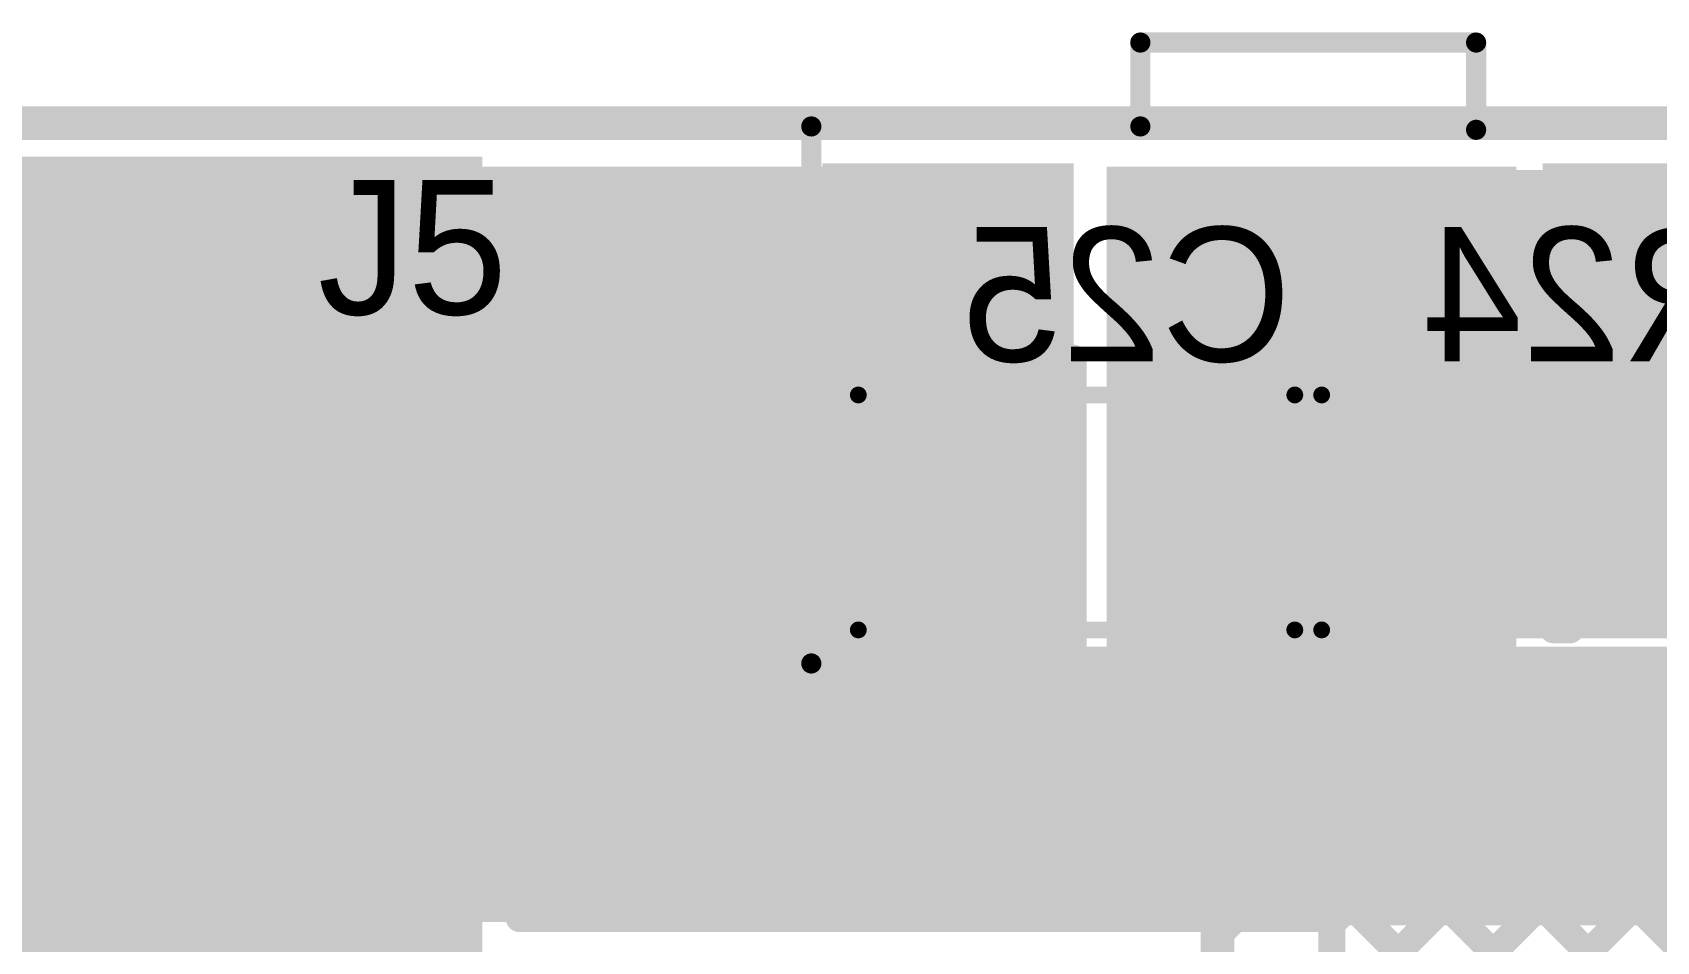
# Model space of a CAD drawing. Header units: millimetres. Extents: x 3.06 to 5.82, y 1.29 to 3.84.
# Drawn here: x 3.751 to 4.2347, y 3.5672 to 3.838 of the extents above; entities that cross this region are included whole.
import ezdxf

# ---------------------------------------------------------------- set-up
doc = ezdxf.new("R2010")
doc.units = ezdxf.units.MM
doc.header["$MEASUREMENT"] = 0
for name, color, linetype in [('BottomLayer', 5, 'Continuous'), ('BottomOverlay', 54, 'Continuous'), ('BottomPaste', 16, 'Continuous'), ('BottomSolder', 6, 'Continuous'), ('Mechanical13', 56, 'Continuous'), ('MultiLayer', 9, 'Continuous'), ('PadHoleLayer', 156, 'Continuous'), ('TopLayer', 1, 'Continuous'), ('TopOverlay', 2, 'Continuous'), ('TopPaste', 8, 'Continuous'), ('TopSolder', 216, 'Continuous'), ('ViaHoleLayer', 16, 'Continuous')]:
    doc.layers.add(name, color=color, linetype=linetype)

# ---------------------------------------------------------------- blocks, each defined once
blk = doc.blocks.new('KSS221GLFS_5')
at = {"layer": 'TopLayer'}
for points in [[(-0.14076, -0.065), (-0.07383, -0.065), (-0.14076, 0.065), (-0.07383, 0.065)], [(0.07383, -0.065), (0.14076, -0.065), (0.07383, 0.065), (0.14076, 0.065)]]:
    blk.add_solid(points, dxfattribs=at)
at = {"layer": 'TopOverlay', "const_width": 0.006}
for points in [[(-0.148, 0.08), (-0.148, -0.079)], [(0.148, 0.08), (-0.148, 0.08)], [(0.148, 0.08), (0.148, -0.08)], [(-0.05, -0.079), (-0.148, -0.079)], [(-0.05, -0.079), (-0.05, -0.105)], [(0.148, -0.08), (0.05, -0.08)], [(0.05, -0.08), (0.05, -0.105)], [(0.05, -0.105), (-0.05, -0.105)]]:
    blk.add_lwpolyline(points, dxfattribs=at)
at = {"layer": 'TopOverlay', "const_width": 0.003}
for points in [[(-0.1495, 0.08, 1), (-0.1465, 0.08, 1)], [(-0.1495, 0.08, 1), (-0.1465, 0.08, 1)], [(0.1465, 0.08, 1), (0.1495, 0.08, 1)], [(0.1465, 0.08, 1), (0.1495, 0.08, 1)], [(-0.1495, -0.079, 1), (-0.1465, -0.079, 1)], [(-0.1495, -0.079, 1), (-0.1465, -0.079, 1)], [(-0.0515, -0.079, 1), (-0.0485, -0.079, 1)], [(-0.0515, -0.079, 1), (-0.0485, -0.079, 1)], [(0.0485, -0.08, 1), (0.0515, -0.08, 1)], [(0.0485, -0.08, 1), (0.0515, -0.08, 1)], [(0.1465, -0.08, 1), (0.1495, -0.08, 1)], [(0.1465, -0.08, 1), (0.1495, -0.08, 1)], [(-0.0515, -0.105, 1), (-0.0485, -0.105, 1)], [(-0.0515, -0.105, 1), (-0.0485, -0.105, 1)], [(0.0485, -0.105, 1), (0.0515, -0.105, 1)], [(0.0485, -0.105, 1), (0.0515, -0.105, 1)]]:
    blk.add_lwpolyline(points, format="xyb", close=True, dxfattribs=at)
at = {"layer": 'TopPaste'}
for points in [[(-0.14076, -0.065), (-0.07383, -0.065), (-0.14076, 0.065), (-0.07383, 0.065)], [(0.07383, -0.065), (0.14076, -0.065), (0.07383, 0.065), (0.14076, 0.065)]]:
    blk.add_solid(points, dxfattribs=at)
at = {"layer": 'TopSolder'}
for points in [[(-0.14476, -0.069), (-0.06983, -0.069), (-0.14476, 0.069), (-0.06983, 0.069)], [(0.06983, -0.069), (0.14476, -0.069), (0.06983, 0.069), (0.14476, 0.069)]]:
    blk.add_solid(points, dxfattribs=at)
blk = doc.blocks.new('B2B_EH_A_LF__SN__6')
at = {"layer": 'BottomLayer', "const_width": 0.03}
for points in [[(-0.065, 0, 1), (-0.035, 0, 1)], [(0.035, 0, 1), (0.065, 0, 1)]]:
    blk.add_lwpolyline(points, format="xyb", close=True, dxfattribs=at)
at = {"layer": 'BottomSolder', "const_width": 0.034}
for points in [[(-0.067, 0, 1), (-0.033, 0, 1)], [(0.033, 0, 1), (0.067, 0, 1)]]:
    blk.add_lwpolyline(points, format="xyb", close=True, dxfattribs=at)
at = {"layer": 'MultiLayer', "const_width": 0.03}
for points in [[(-0.065, 0, 1), (-0.035, 0, 1)], [(0.035, 0, 1), (0.065, 0, 1)]]:
    blk.add_lwpolyline(points, format="xyb", close=True, dxfattribs=at)
at = {"layer": 'PadHoleLayer', "const_width": 0.01772}
for points in [[(-0.05886, 0, 1), (-0.04114, 0, 1)], [(0.04114, 0, 1), (0.05886, 0, 1)]]:
    blk.add_lwpolyline(points, format="xyb", close=True, dxfattribs=at)
at = {"layer": 'TopLayer', "const_width": 0.03}
for points in [[(-0.065, 0, 1), (-0.035, 0, 1)], [(0.035, 0, 1), (0.065, 0, 1)]]:
    blk.add_lwpolyline(points, format="xyb", close=True, dxfattribs=at)
at = {"layer": 'TopOverlay', "const_width": 0.01}
for points in [[(0.151, 0.067), (-0.148, 0.067)], [(-0.148, 0.067), (-0.148, -0.083)], [(0.151, 0.067), (0.151, -0.083)], [(-0.108, -0.067), (-0.108, -0.083)], [(0.111, -0.067), (0.111, -0.083)], [(-0.108, -0.083), (-0.148, -0.083)], [(0.151, -0.083), (0.111, -0.083)]]:
    blk.add_lwpolyline(points, dxfattribs=at)
at = {"layer": 'TopOverlay'}
for points, const_width in [([(-0.1505, 0.067, 1), (-0.1455, 0.067, 1)], 0.005), ([(-0.1505, 0.067, 1), (-0.1455, 0.067, 1)], 0.005), ([(0.1485, 0.067, 1), (0.1535, 0.067, 1)], 0.005), ([(0.1485, 0.067, 1), (0.1535, 0.067, 1)], 0.005), ([(-0.08093, -0.067, 1), (-0.09507, -0.067, 1)], 0.01), ([(-0.1105, -0.067, 1), (-0.1055, -0.067, 1)], 0.005), ([(-0.09757, -0.067, 1), (-0.09257, -0.067, 1)], 0.005), ([(-0.08343, -0.067, 1), (-0.07843, -0.067, 1)], 0.005), ([(0.1085, -0.067, 1), (0.1135, -0.067, 1)], 0.005), ([(-0.1505, -0.083, 1), (-0.1455, -0.083, 1)], 0.005), ([(-0.1505, -0.083, 1), (-0.1455, -0.083, 1)], 0.005), ([(-0.1105, -0.083, 1), (-0.1055, -0.083, 1)], 0.005), ([(-0.1105, -0.083, 1), (-0.1055, -0.083, 1)], 0.005), ([(0.1085, -0.083, 1), (0.1135, -0.083, 1)], 0.005), ([(0.1085, -0.083, 1), (0.1135, -0.083, 1)], 0.005), ([(0.1485, -0.083, 1), (0.1535, -0.083, 1)], 0.005), ([(0.1485, -0.083, 1), (0.1535, -0.083, 1)], 0.005)]:
    blk.add_lwpolyline(points, format="xyb", close=True, dxfattribs=dict(at, const_width=const_width))
at = {"layer": 'TopSolder', "const_width": 0.034}
for points in [[(-0.067, 0, 1), (-0.033, 0, 1)], [(0.033, 0, 1), (0.067, 0, 1)]]:
    blk.add_lwpolyline(points, format="xyb", close=True, dxfattribs=at)
blk = doc.blocks.new('RES0805_B_44')
at = {"layer": 'BottomLayer'}
for points in [[(-0.06, -0.025), (-0.02, -0.025), (-0.06, 0.025), (-0.02, 0.025)], [(0.02, -0.025), (0.06, -0.025), (0.02, 0.025), (0.06, 0.025)]]:
    blk.add_solid(points, dxfattribs=at)
at = {"layer": 'BottomOverlay', "const_width": 0.005}
for points in [[(-0.065, -0.035), (-0.065, 0.035)], [(-0.065, 0.035), (0.065, 0.035)], [(0.065, -0.035), (0.065, 0.035)], [(-0.065, -0.035), (0.065, -0.035)]]:
    blk.add_lwpolyline(points, dxfattribs=at)
at = {"layer": 'BottomOverlay', "const_width": 0.0025}
for points in [[(-0.06625, 0.035, 1), (-0.06375, 0.035, 1)], [(-0.06625, 0.035, 1), (-0.06375, 0.035, 1)], [(0.06375, 0.035, 1), (0.06625, 0.035, 1)], [(0.06375, 0.035, 1), (0.06625, 0.035, 1)], [(-0.06625, -0.035, 1), (-0.06375, -0.035, 1)], [(-0.06625, -0.035, 1), (-0.06375, -0.035, 1)], [(0.06375, -0.035, 1), (0.06625, -0.035, 1)], [(0.06375, -0.035, 1), (0.06625, -0.035, 1)]]:
    blk.add_lwpolyline(points, format="xyb", close=True, dxfattribs=at)
at = {"layer": 'BottomPaste'}
for points in [[(-0.06, -0.025), (-0.02, -0.025), (-0.06, 0.025), (-0.02, 0.025)], [(0.02, -0.025), (0.06, -0.025), (0.02, 0.025), (0.06, 0.025)]]:
    blk.add_solid(points, dxfattribs=at)
at = {"layer": 'BottomSolder'}
for points in [[(-0.064, -0.029), (-0.016, -0.029), (-0.064, 0.029), (-0.016, 0.029)], [(0.016, -0.029), (0.064, -0.029), (0.016, 0.029), (0.064, 0.029)]]:
    blk.add_solid(points, dxfattribs=at)
blk = doc.blocks.new('EEE_TC1A561UV_86')
at = {"layer": 'TopLayer'}
for points in [[(-0.2185, -0.03937), (-0.06102, -0.03937), (-0.2185, 0.03937), (-0.06102, 0.03937)], [(0.06102, -0.03937), (0.2185, -0.03937), (0.06102, 0.03937), (0.2185, 0.03937)]]:
    blk.add_solid(points, dxfattribs=at)
at = {"layer": 'TopOverlay', "const_width": 0.01}
for points in [[(-0.166, 0.11), (-0.109, 0.167)], [(-0.109, 0.167), (0.133, 0.167)], [(0.133, 0.167), (0.171, 0.129)], [(0.171, 0.051), (0.171, 0.129)], [(-0.166, 0.048), (-0.166, 0.11)], [(-0.199, 0.053), (-0.199, 0.082)], [(-0.213, 0.067), (-0.184, 0.067)], [(-0.166, -0.11), (-0.166, -0.048)], [(0.171, -0.129), (0.171, -0.051)], [(-0.166, -0.11), (-0.109, -0.167)], [(0.133, -0.167), (0.171, -0.129)], [(-0.109, -0.167), (0.133, -0.167)]]:
    blk.add_lwpolyline(points, dxfattribs=at)
at = {"layer": 'TopOverlay', "const_width": 0.005}
for points in [[(-0.1115, 0.167, 1), (-0.1065, 0.167, 1)], [(-0.1115, 0.167, 1), (-0.1065, 0.167, 1)], [(0.1305, 0.167, 1), (0.1355, 0.167, 1)], [(0.1305, 0.167, 1), (0.1355, 0.167, 1)], [(0.1685, 0.129, 1), (0.1735, 0.129, 1)], [(0.1685, 0.129, 1), (0.1735, 0.129, 1)], [(-0.1685, 0.11, 1), (-0.1635, 0.11, 1)], [(-0.1685, 0.11, 1), (-0.1635, 0.11, 1)], [(-0.2015, 0.082, 1), (-0.1965, 0.082, 1)], [(-0.2155, 0.067, 1), (-0.2105, 0.067, 1)], [(-0.1865, 0.067, 1), (-0.1815, 0.067, 1)], [(-0.2015, 0.053, 1), (-0.1965, 0.053, 1)], [(0.1685, 0.051, 1), (0.1735, 0.051, 1)], [(-0.1685, 0.048, 1), (-0.1635, 0.048, 1)], [(-0.1685, -0.048, 1), (-0.1635, -0.048, 1)], [(0.1685, -0.051, 1), (0.1735, -0.051, 1)], [(-0.1685, -0.11, 1), (-0.1635, -0.11, 1)], [(-0.1685, -0.11, 1), (-0.1635, -0.11, 1)], [(0.1685, -0.129, 1), (0.1735, -0.129, 1)], [(0.1685, -0.129, 1), (0.1735, -0.129, 1)], [(-0.1115, -0.167, 1), (-0.1065, -0.167, 1)], [(-0.1115, -0.167, 1), (-0.1065, -0.167, 1)], [(0.1305, -0.167, 1), (0.1355, -0.167, 1)], [(0.1305, -0.167, 1), (0.1355, -0.167, 1)]]:
    blk.add_lwpolyline(points, format="xyb", close=True, dxfattribs=at)
at = {"layer": 'TopPaste'}
for points in [[(-0.2185, -0.03937), (-0.06102, -0.03937), (-0.2185, 0.03937), (-0.06102, 0.03937)], [(0.06102, -0.03937), (0.2185, -0.03937), (0.06102, 0.03937), (0.2185, 0.03937)]]:
    blk.add_solid(points, dxfattribs=at)
at = {"layer": 'TopSolder'}
for points in [[(-0.2225, -0.04337), (-0.05702, -0.04337), (-0.2225, 0.04337), (-0.05702, 0.04337)], [(0.05702, -0.04337), (0.2225, -0.04337), (0.05702, 0.04337), (0.2225, 0.04337)]]:
    blk.add_solid(points, dxfattribs=at)
blk = doc.blocks.new('C__0805_B_92')
at = {"layer": 'BottomLayer'}
for points in [[(-0.06, -0.03), (-0.02, -0.03), (-0.06, 0.03), (-0.02, 0.03)], [(0.02, -0.03), (0.06, -0.03), (0.02, 0.03), (0.06, 0.03)]]:
    blk.add_solid(points, dxfattribs=at)
at = {"layer": 'BottomOverlay', "const_width": 0.005}
for points in [[(0.065, 0.035), (-0.065, 0.035)], [(-0.065, 0.035), (-0.065, -0.035)], [(0.065, 0.035), (0.065, -0.035)], [(0.065, -0.035), (-0.065, -0.035)]]:
    blk.add_lwpolyline(points, dxfattribs=at)
at = {"layer": 'BottomOverlay', "const_width": 0.0025}
for points in [[(-0.06625, 0.035, 1), (-0.06375, 0.035, 1)], [(-0.06625, 0.035, 1), (-0.06375, 0.035, 1)], [(0.06375, 0.035, 1), (0.06625, 0.035, 1)], [(0.06375, 0.035, 1), (0.06625, 0.035, 1)], [(-0.06625, -0.035, 1), (-0.06375, -0.035, 1)], [(-0.06625, -0.035, 1), (-0.06375, -0.035, 1)], [(0.06375, -0.035, 1), (0.06625, -0.035, 1)], [(0.06375, -0.035, 1), (0.06625, -0.035, 1)]]:
    blk.add_lwpolyline(points, format="xyb", close=True, dxfattribs=at)
at = {"layer": 'BottomPaste'}
for points in [[(-0.06, -0.03), (-0.02, -0.03), (-0.06, 0.03), (-0.02, 0.03)], [(0.02, -0.03), (0.06, -0.03), (0.02, 0.03), (0.06, 0.03)]]:
    blk.add_solid(points, dxfattribs=at)
at = {"layer": 'BottomSolder'}
for points in [[(-0.064, -0.034), (-0.016, -0.034), (-0.064, 0.034), (-0.016, 0.034)], [(0.016, -0.034), (0.064, -0.034), (0.016, 0.034), (0.064, 0.034)]]:
    blk.add_solid(points, dxfattribs=at)

msp = doc.modelspace()

# ---------------------------------------------------------------- linework, layer by layer
at = {"layer": 'BottomLayer'}
for points, const_width in [([(4.08309, 3.778, 1), (4.09491, 3.778, 1)], 0.01181), ([(4.10909, 3.778, 1), (4.12091, 3.778, 1)], 0.01181), ([(4.13509, 3.778, 1), (4.14691, 3.778, 1)], 0.01181), ([(4.16109, 3.778, 1), (4.17291, 3.778, 1)], 0.01181), ([(4.01609, 3.764, 1), (4.02791, 3.764, 1)], 0.01181), ([(4.017, 3.764, 1), (4.027, 3.764, 1)], 0.01), ([(3.894, 3.741, 1), (3.898, 3.741, 1)], 0.004), ([(3.894, 3.741, 1), (3.898, 3.741, 1)], 0.004), ([(3.894, 3.74075, 1), (3.898, 3.74075, 1)], 0.004), ([(3.9087, 3.741, 1), (3.9127, 3.741, 1)], 0.004), ([(3.92204, 3.741, 1), (3.92604, 3.741, 1)], 0.004), ([(3.93699, 3.741, 1), (3.94099, 3.741, 1)], 0.004), ([(3.95032, 3.741, 1), (3.95432, 3.741, 1)], 0.004), ([(3.96527, 3.741, 1), (3.96927, 3.741, 1)], 0.004), ([(3.97861, 3.741, 1), (3.98261, 3.741, 1)], 0.004), ([(3.99356, 3.741, 1), (3.99756, 3.741, 1)], 0.004), ([(4.00689, 3.741, 1), (4.01089, 3.741, 1)], 0.004), ([(4.02184, 3.741, 1), (4.02584, 3.741, 1)], 0.004), ([(4.03518, 3.741, 1), (4.03918, 3.741, 1)], 0.004), ([(4.05013, 3.741, 1), (4.05413, 3.741, 1)], 0.004), ([(4.058, 3.741, 1), (4.062, 3.741, 1)], 0.004), ([(4.058, 3.741, 1), (4.062, 3.741, 1)], 0.004), ([(4.202, 3.741, 1), (4.206, 3.741, 1)], 0.004), ([(4.202, 3.741, 1), (4.206, 3.741, 1)], 0.004), ([(4.20488, 3.741, 1), (4.20888, 3.741, 1)], 0.004), ([(4.21983, 3.741, 1), (4.22383, 3.741, 1)], 0.004), ([(4.23317, 3.741, 1), (4.23717, 3.741, 1)], 0.004), ([(4.207, 3.731, 1), (4.211, 3.731, 1)], 0.004), ([(4.207, 3.731, 1), (4.211, 3.731, 1)], 0.004), ([(4.20983, 3.731, 1), (4.21383, 3.731, 1)], 0.004), ([(4.20983, 3.731, 1), (4.21383, 3.731, 1)], 0.004), ([(4.21488, 3.731, 1), (4.21888, 3.731, 1)], 0.004), ([(3.894, 3.7263, 1), (3.898, 3.7263, 1)], 0.004), ([(4.207, 3.72817, 1), (4.211, 3.72817, 1)], 0.004), ([(4.207, 3.72817, 1), (4.211, 3.72817, 1)], 0.004), ([(4.058, 3.72059, 1), (4.062, 3.72059, 1)], 0.004), ([(4.202, 3.72317, 1), (4.206, 3.72317, 1)], 0.004), ([(4.058, 3.71818, 1), (4.062, 3.71818, 1)], 0.004), ([(3.894, 3.71247, 1), (3.898, 3.71247, 1)], 0.004), ([(4.202, 3.7156, 1), (4.206, 3.7156, 1)], 0.004), ([(4.207, 3.7106, 1), (4.211, 3.7106, 1)], 0.004), ([(3.894, 3.69801, 1), (3.898, 3.69801, 1)], 0.004), ([(4.017, 3.695, 1), (4.027, 3.695, 1)], 0.01), ([(4.207, 3.69988, 1), (4.211, 3.69988, 1)], 0.004), ([(4.235, 3.695, 1), (4.245, 3.695, 1)], 0.01), ([(4.058, 3.69231, 1), (4.062, 3.69231, 1)], 0.004), ([(4.202, 3.69488, 1), (4.206, 3.69488, 1)], 0.004), ([(4.058, 3.68989, 1), (4.062, 3.68989, 1)], 0.004), ([(4.202, 3.68731, 1), (4.206, 3.68731, 1)], 0.004), ([(3.894, 3.68419, 1), (3.898, 3.68419, 1)], 0.004), ([(4.207, 3.68231, 1), (4.211, 3.68231, 1)], 0.004), ([(3.894, 3.66973, 1), (3.898, 3.66973, 1)], 0.004), ([(4.207, 3.6716, 1), (4.211, 3.6716, 1)], 0.004), ([(4.058, 3.66402, 1), (4.062, 3.66402, 1)], 0.004), ([(4.202, 3.6666, 1), (4.206, 3.6666, 1)], 0.004), ([(4.058, 3.66161, 1), (4.062, 3.66161, 1)], 0.004), ([(4.202, 3.66, 1), (4.206, 3.66, 1)], 0.004), ([(4.202, 3.66, 1), (4.206, 3.66, 1)], 0.004), ([(4.207, 3.66, 1), (4.211, 3.66, 1)], 0.004), ([(4.207, 3.66, 1), (4.211, 3.66, 1)], 0.004), ([(3.894, 3.6559, 1), (3.898, 3.6559, 1)], 0.004), ([(4.156, 3.639, 1), (4.166, 3.639, 1)], 0.01), ([(3.894, 3.64144, 1), (3.898, 3.64144, 1)], 0.004), ([(4.058, 3.63574, 1), (4.062, 3.63574, 1)], 0.004), ([(4.058, 3.63332, 1), (4.062, 3.63332, 1)], 0.004), ([(3.894, 3.62762, 1), (3.898, 3.62762, 1)], 0.004), ([(4.058, 3.618, 1), (4.062, 3.618, 1)], 0.004), ([(4.058, 3.618, 1), (4.062, 3.618, 1)], 0.004), ([(4.06855, 3.618, 1), (4.07255, 3.618, 1)], 0.004), ([(4.07332, 3.618, 1), (4.07732, 3.618, 1)], 0.004), ([(4.09683, 3.618, 1), (4.10083, 3.618, 1)], 0.004), ([(4.10161, 3.618, 1), (4.10561, 3.618, 1)], 0.004), ([(4.12512, 3.618, 1), (4.12912, 3.618, 1)], 0.004), ([(4.12989, 3.618, 1), (4.13389, 3.618, 1)], 0.004), ([(4.1534, 3.618, 1), (4.1574, 3.618, 1)], 0.004), ([(4.15818, 3.618, 1), (4.16218, 3.618, 1)], 0.004), ([(4.159, 3.618, 1), (4.163, 3.618, 1)], 0.004), ([(4.159, 3.618, 1), (4.163, 3.618, 1)], 0.004), ([(4.159, 3.618, 1), (4.163, 3.618, 1)], 0.004), ([(4.18168, 3.618, 1), (4.18568, 3.618, 1)], 0.004), ([(4.18646, 3.618, 1), (4.19046, 3.618, 1)], 0.004), ([(4.202, 3.618, 1), (4.206, 3.618, 1)], 0.004), ([(4.202, 3.618, 1), (4.206, 3.618, 1)], 0.004), ([(4.202, 3.618, 1), (4.206, 3.618, 1)], 0.004), ([(4.20997, 3.618, 1), (4.21397, 3.618, 1)], 0.004), ([(4.21474, 3.618, 1), (4.21874, 3.618, 1)], 0.004), ([(3.894, 3.61316, 1), (3.898, 3.61316, 1)], 0.004), ([(3.894, 3.59933, 1), (3.898, 3.59933, 1)], 0.004), ([(3.894, 3.58487, 1), (3.898, 3.58487, 1)], 0.004), ([(3.894, 3.574, 1), (3.898, 3.574, 1)], 0.004), ([(3.894, 3.574, 1), (3.898, 3.574, 1)], 0.004), ([(3.91141, 3.574, 1), (3.91541, 3.574, 1)], 0.004), ([(3.91933, 3.574, 1), (3.92333, 3.574, 1)], 0.004), ([(3.93969, 3.574, 1), (3.94369, 3.574, 1)], 0.004), ([(3.94762, 3.574, 1), (3.95162, 3.574, 1)], 0.004), ([(3.96798, 3.574, 1), (3.97198, 3.574, 1)], 0.004), ([(3.9759, 3.574, 1), (3.9799, 3.574, 1)], 0.004), ([(3.99626, 3.574, 1), (4.00026, 3.574, 1)], 0.004), ([(4.00419, 3.574, 1), (4.00819, 3.574, 1)], 0.004), ([(4.02455, 3.574, 1), (4.02855, 3.574, 1)], 0.004), ([(4.03247, 3.574, 1), (4.03647, 3.574, 1)], 0.004), ([(4.05283, 3.574, 1), (4.05683, 3.574, 1)], 0.004), ([(4.06075, 3.574, 1), (4.06475, 3.574, 1)], 0.004), ([(4.08112, 3.574, 1), (4.08512, 3.574, 1)], 0.004), ([(4.08904, 3.574, 1), (4.09304, 3.574, 1)], 0.004), ([(4.1094, 3.574, 1), (4.1134, 3.574, 1)], 0.004), ([(4.11732, 3.574, 1), (4.12132, 3.574, 1)], 0.004), ([(4.136, 3.574, 1), (4.14, 3.574, 1)], 0.004), ([(4.136, 3.573, 1), (4.14, 3.573, 1)], 0.004), ([(4.136, 3.573, 1), (4.14, 3.573, 1)], 0.004), ([(4.136, 3.57232, 1), (4.14, 3.57232, 1)], 0.004)]:
    msp.add_lwpolyline(points, format="xyb", close=True, dxfattribs=dict(at, const_width=const_width))
for points, const_width in [([(4.022, 3.695), (4.022, 3.764)], 0.02), ([(3.896, 3.741), (4.06, 3.741)], 0.008), ([(3.896, 3.61316), (4.02384, 3.741)], 0.008), ([(3.896, 3.64144), (3.99556, 3.741)], 0.008), ([(3.896, 3.58487), (4.05213, 3.741)], 0.008), ([(3.896, 3.69801), (3.93899, 3.741)], 0.008), ([(3.896, 3.66973), (3.96727, 3.741)], 0.008), ([(3.896, 3.7263), (3.9107, 3.741)], 0.008), ([(3.896, 3.574), (3.896, 3.741)], 0.008), ([(3.896, 3.74075), (4.06275, 3.574)], 0.008), ([(3.92404, 3.741), (4.09104, 3.574)], 0.008), ([(3.95232, 3.741), (4.06, 3.63332)], 0.008), ([(3.98061, 3.741), (4.06, 3.66161)], 0.008), ([(4.00889, 3.741), (4.06, 3.68989)], 0.008), ([(4.03718, 3.741), (4.06, 3.71818)], 0.008), ([(4.06, 3.618), (4.06, 3.741)], 0.008), ([(4.204, 3.741), (4.702, 3.741)], 0.008), ([(4.204, 3.66), (4.204, 3.741)], 0.008), ([(4.20688, 3.741), (4.21688, 3.731)], 0.008), ([(4.21183, 3.731), (4.22183, 3.741)], 0.008), ([(4.23517, 3.741), (4.24517, 3.731)], 0.008), ([(4.209, 3.731), (4.271, 3.731)], 0.008), ([(4.209, 3.72817), (4.21183, 3.731)], 0.008), ([(4.209, 3.66), (4.209, 3.731)], 0.008), ([(4.204, 3.72317), (4.209, 3.72817)], 0.008), ([(3.91341, 3.574), (4.06, 3.72059)], 0.008), ([(3.896, 3.71247), (4.03447, 3.574)], 0.008), ([(4.204, 3.7156), (4.209, 3.7106)], 0.008), ([(4.204, 3.69488), (4.209, 3.69988)], 0.008), ([(4.24, 3.695), (4.74834, 3.695)], 0.02), ([(3.94169, 3.574), (4.06, 3.69231)], 0.008), ([(4.204, 3.68731), (4.209, 3.68231)], 0.008), ([(3.896, 3.68419), (4.00619, 3.574)], 0.008), ([(4.204, 3.6666), (4.209, 3.6716)], 0.008), ([(3.96998, 3.574), (4.06, 3.66402)], 0.008), ([(4.204, 3.66), (4.209, 3.66)], 0.008), ([(3.896, 3.6559), (3.9779, 3.574)], 0.008), ([(4.161, 3.639), (4.712, 3.639)], 0.02), ([(3.99826, 3.574), (4.06, 3.63574)], 0.008), ([(3.896, 3.62762), (3.94962, 3.574)], 0.008), ([(4.02655, 3.574), (4.07055, 3.618)], 0.008), ([(4.05483, 3.574), (4.09883, 3.618)], 0.008), ([(4.06, 3.618), (4.161, 3.618)], 0.008), ([(4.07532, 3.618), (4.11932, 3.574)], 0.008), ([(4.08312, 3.574), (4.12712, 3.618)], 0.008), ([(4.10361, 3.618), (4.67, 3.05161)], 0.008), ([(4.1114, 3.574), (4.1554, 3.618)], 0.008), ([(4.13189, 3.618), (4.67, 3.07989)], 0.008), ([(4.138, 3.48746), (4.26854, 3.618)], 0.008), ([(4.138, 3.51575), (4.24025, 3.618)], 0.008), ([(4.138, 3.57232), (4.18368, 3.618)], 0.008), ([(4.138, 3.54403), (4.21197, 3.618)], 0.008), ([(4.16018, 3.618), (4.67, 3.10818)], 0.008), ([(4.161, 3.618), (4.204, 3.618)], 0.008), ([(4.161, 3.618), (4.204, 3.618)], 0.008), ([(4.18846, 3.618), (4.67, 3.13646)], 0.008), ([(4.204, 3.618), (4.702, 3.618)], 0.008), ([(4.21674, 3.618), (4.67, 3.16474)], 0.008), ([(3.896, 3.59933), (3.92133, 3.574)], 0.008), ([(3.896, 3.574), (4.138, 3.574)], 0.008), ([(4.138, 3.51), (4.138, 3.573)], 0.008), ([(4.138, 3.51), (4.138, 3.573)], 0.008)]:
    msp.add_lwpolyline(points, dxfattribs=dict(at, const_width=const_width))
for points in [[(3.69, 3.521), (3.885, 3.521), (3.69, 3.801), (3.885, 3.801)], [(4.071, 3.629), (4.193, 3.629), (4.071, 3.798), (4.193, 3.798)]]:
    msp.add_solid(points, dxfattribs=at)
at = {"layer": 'BottomSolder', "const_width": 0.01581}
for points in [[(4.08109, 3.778, 1), (4.09691, 3.778, 1)], [(4.10709, 3.778, 1), (4.12291, 3.778, 1)], [(4.13309, 3.778, 1), (4.14891, 3.778, 1)], [(4.15909, 3.778, 1), (4.17491, 3.778, 1)], [(4.01409, 3.764, 1), (4.02991, 3.764, 1)]]:
    msp.add_lwpolyline(points, format="xyb", close=True, dxfattribs=at)
at = {"layer": 'Mechanical13', "const_width": 0.01}
msp.add_lwpolyline([(3.693, 3.811), (4.392, 3.811)], dxfattribs=at)
at = {"layer": 'MultiLayer', "const_width": 0.01181}
for points in [[(4.08309, 3.778, 1), (4.09491, 3.778, 1)], [(4.10909, 3.778, 1), (4.12091, 3.778, 1)], [(4.13509, 3.778, 1), (4.14691, 3.778, 1)], [(4.16109, 3.778, 1), (4.17291, 3.778, 1)], [(4.01609, 3.764, 1), (4.02791, 3.764, 1)]]:
    msp.add_lwpolyline(points, format="xyb", close=True, dxfattribs=at)
at = {"layer": 'TopLayer'}
for points, const_width in [([(4.08309, 3.778, 1), (4.09491, 3.778, 1)], 0.01181), ([(4.10909, 3.778, 1), (4.12091, 3.778, 1)], 0.01181), ([(4.13509, 3.778, 1), (4.14691, 3.778, 1)], 0.01181), ([(4.16109, 3.778, 1), (4.17291, 3.778, 1)], 0.01181), ([(4.01609, 3.764, 1), (4.02791, 3.764, 1)], 0.01181), ([(3.75495, 3.741, 1), (3.75895, 3.741, 1)], 0.004), ([(3.75495, 3.741, 1), (3.75895, 3.741, 1)], 0.004), ([(3.76728, 3.741, 1), (3.77128, 3.741, 1)], 0.004), ([(3.78062, 3.741, 1), (3.78462, 3.741, 1)], 0.004), ([(3.79557, 3.741, 1), (3.79957, 3.741, 1)], 0.004), ([(3.8089, 3.741, 1), (3.8129, 3.741, 1)], 0.004), ([(3.82385, 3.741, 1), (3.82785, 3.741, 1)], 0.004), ([(3.83719, 3.741, 1), (3.84119, 3.741, 1)], 0.004), ([(3.85214, 3.741, 1), (3.85614, 3.741, 1)], 0.004), ([(3.86547, 3.741, 1), (3.86947, 3.741, 1)], 0.004), ([(3.88042, 3.741, 1), (3.88442, 3.741, 1)], 0.004), ([(3.89375, 3.741, 1), (3.89775, 3.741, 1)], 0.004), ([(3.9087, 3.741, 1), (3.9127, 3.741, 1)], 0.004), ([(3.92204, 3.741, 1), (3.92604, 3.741, 1)], 0.004), ([(3.93699, 3.741, 1), (3.94099, 3.741, 1)], 0.004), ([(3.95032, 3.741, 1), (3.95432, 3.741, 1)], 0.004), ([(3.96527, 3.741, 1), (3.96927, 3.741, 1)], 0.004), ([(3.97861, 3.741, 1), (3.98261, 3.741, 1)], 0.004), ([(3.99356, 3.741, 1), (3.99756, 3.741, 1)], 0.004), ([(4.00689, 3.741, 1), (4.01089, 3.741, 1)], 0.004), ([(4.02184, 3.741, 1), (4.02584, 3.741, 1)], 0.004), ([(4.03518, 3.741, 1), (4.03918, 3.741, 1)], 0.004), ([(4.05013, 3.741, 1), (4.05413, 3.741, 1)], 0.004), ([(4.059, 3.741, 1), (4.063, 3.741, 1)], 0.004), ([(4.059, 3.741, 1), (4.063, 3.741, 1)], 0.004), ([(3.76024, 3.73396, 1), (3.76424, 3.73396, 1)], 0.004), ([(3.76133, 3.732, 1), (3.76533, 3.732, 1)], 0.004), ([(4.059, 3.72159, 1), (4.063, 3.72159, 1)], 0.004), ([(4.059, 3.71718, 1), (4.063, 3.71718, 1)], 0.004), ([(3.76597, 3.7114, 1), (3.76997, 3.7114, 1)], 0.004), ([(3.766, 3.713, 1), (3.77, 3.713, 1)], 0.004), ([(3.766, 3.713, 1), (3.77, 3.713, 1)], 0.004), ([(3.76417, 3.70088, 1), (3.76817, 3.70088, 1)], 0.004), ([(4.059, 3.69331, 1), (4.063, 3.69331, 1)], 0.004), ([(4.059, 3.68889, 1), (4.063, 3.68889, 1)], 0.004), ([(3.75337, 3.6834, 1), (3.75737, 3.6834, 1)], 0.004), ([(4.059, 3.66502, 1), (4.063, 3.66502, 1)], 0.004), ([(4.059, 3.66061, 1), (4.063, 3.66061, 1)], 0.004), ([(4.059, 3.651, 1), (4.063, 3.651, 1)], 0.004), ([(4.059, 3.651, 1), (4.063, 3.651, 1)], 0.004), ([(4.06861, 3.651, 1), (4.07261, 3.651, 1)], 0.004), ([(4.07326, 3.651, 1), (4.07726, 3.651, 1)], 0.004), ([(4.09689, 3.651, 1), (4.10089, 3.651, 1)], 0.004), ([(4.10155, 3.651, 1), (4.10555, 3.651, 1)], 0.004), ([(4.12518, 3.651, 1), (4.12918, 3.651, 1)], 0.004), ([(4.12983, 3.651, 1), (4.13383, 3.651, 1)], 0.004), ([(4.15346, 3.651, 1), (4.15746, 3.651, 1)], 0.004), ([(4.15812, 3.651, 1), (4.16212, 3.651, 1)], 0.004), ([(4.18174, 3.651, 1), (4.18574, 3.651, 1)], 0.004), ([(4.1864, 3.651, 1), (4.1904, 3.651, 1)], 0.004), ([(4.21003, 3.651, 1), (4.21403, 3.651, 1)], 0.004), ([(4.21468, 3.651, 1), (4.21868, 3.651, 1)], 0.004), ([(3.74663, 3.577, 1), (3.75063, 3.577, 1)], 0.004), ([(3.77299, 3.577, 1), (3.77699, 3.577, 1)], 0.004), ([(3.77491, 3.577, 1), (3.77891, 3.577, 1)], 0.004), ([(3.80127, 3.577, 1), (3.80527, 3.577, 1)], 0.004), ([(3.8032, 3.577, 1), (3.8072, 3.577, 1)], 0.004), ([(3.82956, 3.577, 1), (3.83356, 3.577, 1)], 0.004), ([(3.83148, 3.577, 1), (3.83548, 3.577, 1)], 0.004), ([(3.85784, 3.577, 1), (3.86184, 3.577, 1)], 0.004), ([(3.85976, 3.577, 1), (3.86376, 3.577, 1)], 0.004), ([(3.88613, 3.577, 1), (3.89013, 3.577, 1)], 0.004), ([(3.88805, 3.577, 1), (3.89205, 3.577, 1)], 0.004), ([(3.91441, 3.577, 1), (3.91841, 3.577, 1)], 0.004), ([(3.91633, 3.577, 1), (3.92033, 3.577, 1)], 0.004), ([(3.939, 3.577, 1), (3.943, 3.577, 1)], 0.004), ([(3.939, 3.576, 1), (3.943, 3.576, 1)], 0.004), ([(3.94169, 3.576, 1), (3.94569, 3.576, 1)], 0.004), ([(3.94562, 3.576, 1), (3.94962, 3.576, 1)], 0.004), ([(3.96998, 3.576, 1), (3.97398, 3.576, 1)], 0.004), ([(3.9739, 3.576, 1), (3.9779, 3.576, 1)], 0.004), ([(3.99826, 3.576, 1), (4.00226, 3.576, 1)], 0.004), ([(4.00219, 3.576, 1), (4.00619, 3.576, 1)], 0.004), ([(4.02655, 3.576, 1), (4.03055, 3.576, 1)], 0.004), ([(4.03047, 3.576, 1), (4.03447, 3.576, 1)], 0.004), ([(4.05483, 3.576, 1), (4.05883, 3.576, 1)], 0.004), ([(4.05875, 3.576, 1), (4.06275, 3.576, 1)], 0.004), ([(4.08312, 3.576, 1), (4.08712, 3.576, 1)], 0.004), ([(4.08704, 3.576, 1), (4.09104, 3.576, 1)], 0.004), ([(4.1114, 3.576, 1), (4.1154, 3.576, 1)], 0.004), ([(4.11532, 3.576, 1), (4.11932, 3.576, 1)], 0.004), ([(4.13968, 3.576, 1), (4.14368, 3.576, 1)], 0.004), ([(4.14361, 3.576, 1), (4.14761, 3.576, 1)], 0.004), ([(4.16797, 3.576, 1), (4.17197, 3.576, 1)], 0.004), ([(4.17189, 3.576, 1), (4.17589, 3.576, 1)], 0.004), ([(4.19625, 3.576, 1), (4.20025, 3.576, 1)], 0.004), ([(4.20018, 3.576, 1), (4.20418, 3.576, 1)], 0.004), ([(4.22454, 3.576, 1), (4.22854, 3.576, 1)], 0.004), ([(4.22846, 3.576, 1), (4.23246, 3.576, 1)], 0.004)]:
    msp.add_lwpolyline(points, format="xyb", close=True, dxfattribs=dict(at, const_width=const_width))
at = {"layer": 'TopLayer', "const_width": 0.008}
for points in [[(3.58463, 3.741), (3.74863, 3.577)], [(3.61291, 3.741), (3.77691, 3.577)], [(3.66185, 3.577), (3.82585, 3.741)], [(3.69014, 3.577), (3.85414, 3.741)], [(3.71842, 3.577), (3.88242, 3.741)], [(3.7467, 3.577), (3.9107, 3.741)], [(3.75695, 3.741), (4.061, 3.741)], [(3.76224, 3.73396), (3.76928, 3.741)], [(3.76797, 3.7114), (3.79757, 3.741)], [(3.77499, 3.577), (3.93899, 3.741)], [(3.78262, 3.741), (3.94762, 3.576)], [(3.80327, 3.577), (3.96727, 3.741)], [(3.8109, 3.741), (3.9759, 3.576)], [(3.83156, 3.577), (3.99556, 3.741)], [(3.83919, 3.741), (4.00419, 3.576)], [(3.85984, 3.577), (4.02384, 3.741)], [(3.86747, 3.741), (4.03247, 3.576)], [(3.88813, 3.577), (4.05213, 3.741)], [(3.89575, 3.741), (4.06075, 3.576)], [(3.92404, 3.741), (4.08904, 3.576)], [(3.95232, 3.741), (4.11732, 3.576)], [(3.98061, 3.741), (4.061, 3.66061)], [(4.00889, 3.741), (4.061, 3.68889)], [(4.03718, 3.741), (4.061, 3.71718)], [(4.061, 3.651), (4.061, 3.741)], [(4.22654, 3.576), (4.39154, 3.741)], [(3.76333, 3.732), (3.91833, 3.577)], [(3.91641, 3.577), (4.061, 3.72159)], [(3.76617, 3.70088), (3.89005, 3.577)], [(3.94369, 3.576), (4.061, 3.69331)], [(3.70037, 3.68183), (3.80519, 3.577)], [(3.75537, 3.6834), (3.86176, 3.577)], [(3.73719, 3.67329), (3.83348, 3.577)], [(3.97198, 3.576), (4.061, 3.66502)], [(4.00026, 3.576), (4.07526, 3.651)], [(4.02855, 3.576), (4.10355, 3.651)], [(4.05683, 3.576), (4.13183, 3.651)], [(4.061, 3.651), (4.289, 3.651)], [(4.07061, 3.651), (4.14561, 3.576)], [(4.08512, 3.576), (4.16012, 3.651)], [(4.09889, 3.651), (4.17389, 3.576)], [(4.1134, 3.576), (4.1884, 3.651)], [(4.12718, 3.651), (4.20218, 3.576)], [(4.14168, 3.576), (4.21668, 3.651)], [(4.15546, 3.651), (4.23046, 3.576)], [(4.16997, 3.576), (4.24497, 3.651)], [(4.18374, 3.651), (4.25874, 3.576)], [(4.19825, 3.576), (4.27325, 3.651)], [(4.21203, 3.651), (4.28703, 3.576)], [(3.337, 3.577), (3.941, 3.577)], [(3.941, 3.576), (4.296, 3.576)]]:
    msp.add_lwpolyline(points, dxfattribs=at)
for points in [[(3.768, 3.713, -1.469699), (3.69705, 3.741)], [(3.75695, 3.741, -0.190185), (3.768, 3.713)]]:
    msp.add_lwpolyline(points, format="xyb", dxfattribs=at)
at = {"layer": 'TopLayer'}
for points in [[(3.834, 3.623), (4.057, 3.623), (3.834, 3.798), (4.057, 3.798)], [(4.072, 3.662), (4.278, 3.662), (4.072, 3.797), (4.278, 3.797)], [(3.619, 3.575), (4.498, 3.575), (3.619, 3.647), (4.498, 3.647)]]:
    msp.add_solid(points, dxfattribs=at)
at = {"layer": 'TopSolder', "const_width": 0.01581}
for points in [[(4.08109, 3.778, 1), (4.09691, 3.778, 1)], [(4.10709, 3.778, 1), (4.12291, 3.778, 1)], [(4.13309, 3.778, 1), (4.14891, 3.778, 1)], [(4.15909, 3.778, 1), (4.17491, 3.778, 1)], [(4.01409, 3.764, 1), (4.02991, 3.764, 1)]]:
    msp.add_lwpolyline(points, format="xyb", close=True, dxfattribs=at)
at = {"layer": 'ViaHoleLayer', "const_width": 0.00787}
for points in [[(4.08506, 3.778, 1), (4.09294, 3.778, 1)], [(4.11106, 3.778, 1), (4.11894, 3.778, 1)], [(4.13706, 3.778, 1), (4.14494, 3.778, 1)], [(4.16306, 3.778, 1), (4.17094, 3.778, 1)], [(4.01806, 3.764, 1), (4.02594, 3.764, 1)]]:
    msp.add_lwpolyline(points, format="xyb", close=True, dxfattribs=at)

# ---------------------------------------------------------------- block references
for name, p, rotation in [('KSS221GLFS_5', (4.131, 3.73), 180), ('B2B_EH_A_LF__SN__6', (3.677, 3.713), 180), ('C__0805_B_92', (4.062, 3.695), 180), ('RES0805_B_44', (4.2, 3.695), 360), ('EEE_TC1A561UV_86', (4.27, 3.46), 360)]:
    msp.add_blockref(name, p, dxfattribs=dict(rotation=rotation))

# ---------------------------------------------------------------- texts
at = {"layer": 'BottomOverlay', "text_generation_flag": 2}
for s, p in [('C25', (4.126, 3.74)), ('R24', (4.263, 3.74))]:
    msp.add_text(s, height=0.04, dxfattribs=at).set_placement(p)
at = {"layer": 'TopOverlay'}
msp.add_text('J5', height=0.04, dxfattribs=at).set_placement((3.836, 3.754))

doc.saveas('drawing.dxf')
